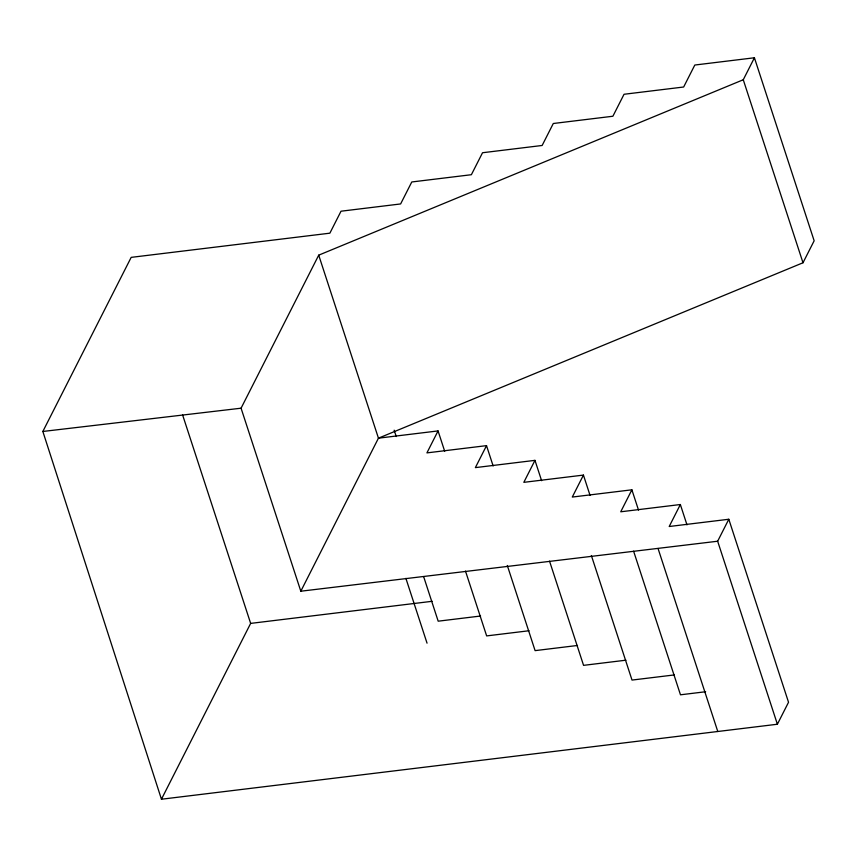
<?xml version="1.0" encoding="UTF-8"?>
<svg xmlns="http://www.w3.org/2000/svg" width="857" height="857" viewBox="0 0 857 857"><rect width="100%" height="100%" fill="white"/><g stroke="black" fill="none" stroke-linecap="round" stroke-linejoin="round"><path stroke-width="1.29" d="M728.804 519.256L788.536 702.269L777.385 724.24L161.448 799.227L42.85 431.467L131.175 257.368L329.87 233.179L341.022 211.208L400.626 203.945L411.778 181.973L471.382 174.71L482.534 152.739L542.138 145.476L553.29 123.504L612.894 116.241L624.046 94.27L683.661 87.007L694.802 65.036L754.417 57.773L814.15 240.785L802.998 262.767L378.451 438.173L300.818 591.212L717.652 541.228L728.804 519.256L669.199 526.509L680.351 504.527L620.736 511.79L631.888 489.808L572.283 497.06L583.435 475.089L523.82 482.341L534.972 460.359L475.367 467.622L486.519 445.64L426.915 452.892L438.056 430.921L378.451 438.173L318.718 255.161L743.265 79.755L754.417 57.773M300.818 591.212L241.074 408.2L318.718 255.161M161.448 799.227L250.651 623.393L182.616 414.97M250.651 623.393L432.121 601.303M480.573 616.022L438.184 621.186L423.669 576.707M529.037 630.752L486.647 635.905L465.49 571.094M577.489 645.471L535.1 650.634L507.312 565.481M625.953 660.19L583.563 665.353L549.541 561.142M674.405 674.92L632.016 680.072L591.362 555.529M705.643 691.738L680.479 694.802L633.602 551.18M42.85 431.467L241.074 408.2M743.265 79.755L802.998 262.767M717.652 541.228L777.385 724.24M680.351 504.527L686.982 524.87M658.047 548.491L717.78 731.503M631.888 489.808L638.529 510.14M583.435 475.089L590.066 495.421M534.972 460.359L541.613 480.702M486.519 445.64L493.15 465.972M438.056 430.921L444.697 451.253M394.166 430.182L396.245 436.534M405.886 578.346L427.043 643.168"/></g></svg>
